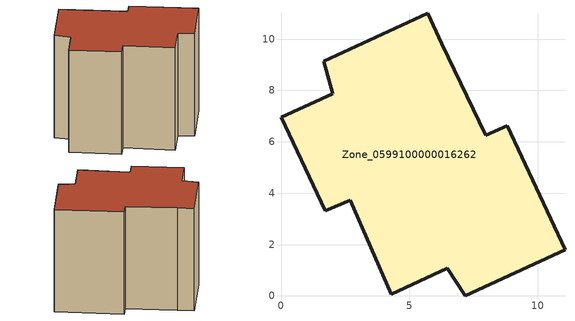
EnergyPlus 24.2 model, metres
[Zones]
Zone_0599100000016262
 floor ground (C_G): 2.01,7.87 1.67,9.14 5.72,11.01 6.27,9.82 7.98,6.25 8.82,6.62 11.06,1.79 7.17,0 6.47,1.07 4.3,0.07 2.69,3.72 1.73,3.31 0,6.95 z0
 wall outside (C_F): 1.73,3.31 2.69,3.72 4.3,0.07 6.47,1.07 7.17,0 11.06,1.79 8.82,6.62 7.98,6.25 6.27,9.82 5.72,11.01 1.67,9.14 2.01,7.87 0,6.95 1.73,3.31 z0:8.66
 roof outside (C_R): 2.01,7.87 0,6.95 1.73,3.31 2.69,3.72 4.3,0.07 6.47,1.07 7.17,0 11.06,1.79 8.82,6.62 7.98,6.25 6.27,9.82 5.72,11.01 1.67,9.14 z8.66
[BUILDING]
Pand.0599100000016262: North Axis=0; Terrain=City; Loads Convergence Tolerance Value=0.04; Temperature Convergence Tolerance Value=0.4; Solar Distribution=FullExterior; Maximum Number of Warmup Days=25; Minimum Number of Warmup Days=1
[Site:Location]
Rotterdam.The.Hague.AP_ZH_NLD Design_Conditions: Latitude=51.96; Longitude=4.45; Time Zone=1; Elevation=-4.5
[SITE:GROUNDTEMPERATURE:BUILDINGSURFACE]
18, 18, 18, 18, 18, 18, 18, 18, 18, 18, 18, 18
[MATERIAL] Thermal Absorptance=0.9; Solar Absorptance=0.7; Visible Absorptance=0.7
Name | Roughness | Thickness | Conductivity | Density | Specific Heat
G.TI.1946-1964 | MediumSmooth | 0.15 | 1 | 540 | 1210
F.TI.1946-1964 | Rough | 0.3 | 0.857143 | 1920 | 840
R.TI.1946-1964 | MediumRough | 0.2 | 0.277778 | 1500 | 1000
[CONSTRUCTION]
C_G: G.TI.1946-1964
C_F: F.TI.1946-1964
C_R: R.TI.1946-1964
[ZONE]
Zone_0599100000016262: Type=1; Multiplier=1; Ceiling Height=Autocalculate; Volume=Autocalculate; Floor Area=autocalculate; Part of Total Floor Area=Yes
[ZONEINFILTRATION:DESIGNFLOWRATE]
Infil_Zone_0599100000016262: Zone or ZoneList or Space or SpaceList=Zone_0599100000016262; Schedule=AlwaysOn; Design Flow Rate Calculation Method=Flow/Area; Flow Rate per Floor Area=0.003; Constant Term Coefficient=1; Temperature Term Coefficient=0; Velocity Term Coefficient=0; Velocity Squared Term Coefficient=0
[HVACTEMPLATE:ZONE:IDEALLOADSAIRSYSTEM]
Zone_0599100000016262: Maximum Heating Supply Air Temperature=50; Minimum Cooling Supply Air Temperature=13; Maximum Heating Supply Air Humidity Ratio=0.0156; Minimum Cooling Supply Air Humidity Ratio=0.0077; Heating Limit=NoLimit; Cooling Limit=NoLimit; Dehumidification Control Type=ConstantSensibleHeatRatio; Cooling Sensible Heat Ratio=0.7; Dehumidification Setpoint=60; Humidification Control Type=None; Humidification Setpoint=30; Outdoor Air Method=None; Outdoor Air Flow Rate per Person=0.00944; Outdoor Air Flow Rate per Zone Floor Area=0; Outdoor Air Flow Rate per Zone=0; Demand Controlled Ventilation Type=None; Outdoor Air Economizer Type=NoEconomizer; Heat Recovery Type=None; Sensible Heat Recovery Effectiveness=0.7; Latent Heat Recovery Effectiveness=0.65
[ZONECONTROL:THERMOSTAT]
ThermostatControl_Zone_0599100000016262: Zone or ZoneList=Zone_0599100000016262; Control Type Schedule=DualSetpointControlType; Control 1=Thermostat_Zone_0599100000016262; Temperature Difference Between Cutout And Setpoint=0
[THERMOSTATSETPOINT:DUALSETPOINT]
Thermostat_Zone_0599100000016262: Heating Setpoint Temperature Schedule=HeatingSetpoint_Zone_0599100000016262; Cooling Setpoint Temperature Schedule=CoolingSetpoint_Zone_0599100000016262
[SCHEDULE:COMPACT]
HeatingSetpoint_Zone_0599100000016262: Through: 12/31, For: AllDays, Until: 24:00, 21
CoolingSetpoint_Zone_0599100000016262: Through: 12/31, For: AllDays, Until: 24:00, 24
DualSetpointControlType: Through: 12/31, For: AllDays, Until: 24:00, 4
AlwaysOn: Through: 12/31, For: AllDays, Until: 24:00, 1
